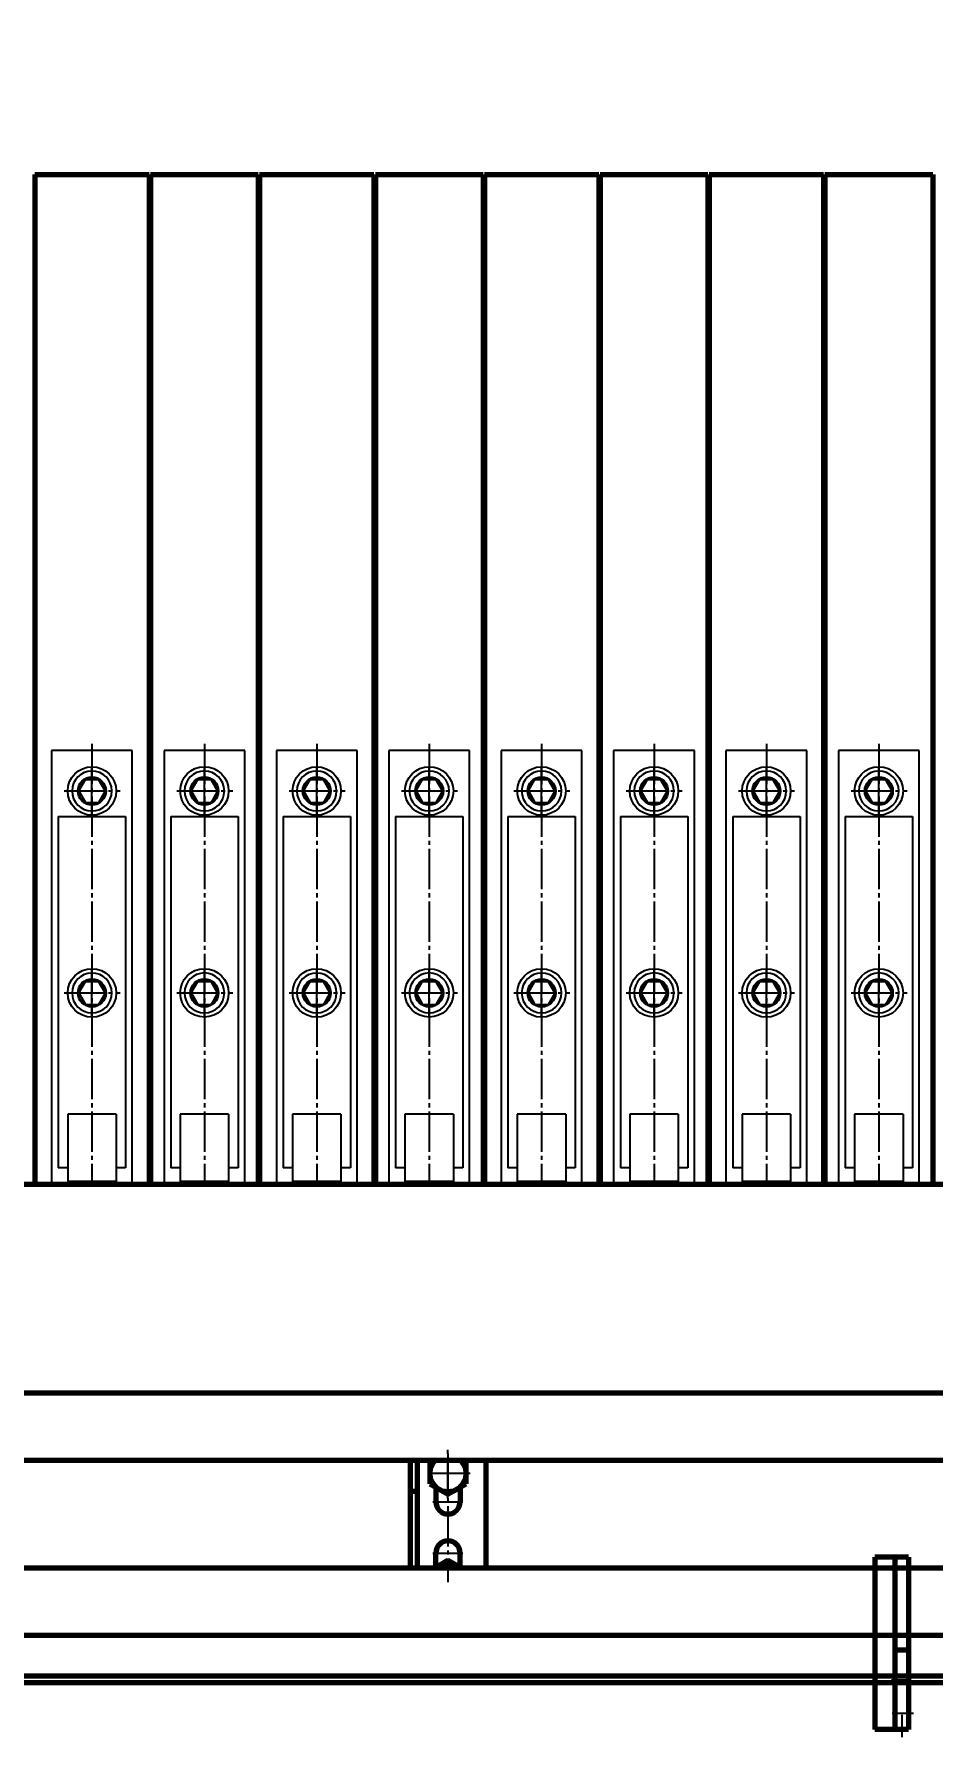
# Model space of a CAD drawing. Header units: millimetres. Extents: x -11880 to 11880, y -8400 to 8400.
# Drawn here: x -4082 to -3414, y 2566 to 3831 of the extents above; entities that cross this region are included whole.
import ezdxf

# ---------------------------------------------------------------- set-up
doc = ezdxf.new("R2010")
doc.units = ezdxf.units.MM
doc.linetypes.add('EB_DASH', pattern=[6, 3, -3])
doc.linetypes.add('EB_DASHDOT', pattern=[39, 30, -3, 3, -3])
for name, color, linetype, lineweight in [('CAXA0', 7, 'Continuous', 70), ('CAXA1', 1, 'EB_DASHDOT', 25), ('CAXA2', 6, 'EB_DASH', 25), ('CAXA4', 3, 'Continuous', 25)]:
    doc.layers.add(name, color=color, linetype=linetype, lineweight=lineweight)
doc.styles.add('标准', font='', dxfattribs={"width": 0.667})
doc.styles.get('标准').set_extended_font_data('FangSong_GB2312')
doc.dimstyles.new('标准', dxfattribs={"dimscale": 40, "dimtxt": 3.5, "dimasz": 3, "dimexe": 2, "dimexo": 0, "dimtad": 1, "dimdec": 1, "dimzin": 12, "dimdsep": 46, "dimtxsty": '标准', "dimcen": 0, "dimdle": 4, "dimaunit": 1, "dimazin": 2, "dimtfac": 1, "dimtdec": 3, "dimtmove": 0, "dimatfit": 3, "dimfxl": 1, "dimtolj": 1, "dimtzin": 0, "dimarcsym": 0})

# ---------------------------------------------------------------- blocks, each defined once
blk = doc.blocks.new('CAXBLOCK50', base_point=(-3445.3, 2639))
at = {"layer": 'CAXA0', "linetype": 'Continuous', "lineweight": 70}
for p, q in [((-3432.6, 2699.6), (-3457.6, 2699.6)), ((-3457.6, 2699.6), (-3457.6, 2571.6)), ((-3442.6, 2699.6), (-3442.6, 2571.6)), ((-3432.6, 2699.6), (-3432.6, 2571.6)), ((-3432.6, 2630.6), (-3442.6, 2630.6)), ((-3432.6, 2571.6), (-3457.6, 2571.6))]:
    blk.add_line(p, q, dxfattribs=at)
at = {"layer": 'CAXA1', "linetype": 'EB_DASHDOT', "lineweight": 25}
for p, q in [((-3445.3, 2608.6), (-3430.6, 2608.6)), ((-3444.7, 2583.6), (-3428.8, 2583.6))]:
    blk.add_line(p, q, dxfattribs=at)
at = {"layer": 'CAXA1', "color": 1, "linetype": 'EB_DASHDOT', "lineweight": 25}
blk.add_line((-3437.6, 2582.5), (-3437.6, 2566), dxfattribs=at)
blk = doc.blocks.new('CAXBLOCK177', base_point=(-4081.6, 3351.7))
at = {"layer": 'CAXA0', "linetype": 'Continuous', "lineweight": 70}
for p, q in [((-4081.6, 3726.7), (-3996.6, 3726.7)), ((-4081.6, 3726.7), (-4081.6, 2976.7)), ((-3996.6, 3726.7), (-3996.6, 2976.7)), ((-4081.6, 2976.7), (-3996.6, 2976.7))]:
    blk.add_line(p, q, dxfattribs=at)
at = {"layer": 'CAXA2', "color": 6, "linetype": 'EB_DASHDOT', "lineweight": 25}
for p, q in [((-4039.1, 3303.7), (-4039.1, 2976.7)), ((-4059.7, 3268.7), (-4018.1, 3268.7)), ((-4059.7, 3118.7), (-4018.1, 3118.7))]:
    blk.add_line(p, q, dxfattribs=at)
at = {"layer": 'CAXA2', "color": 6, "linetype": 'Continuous', "lineweight": 25}
for p, q in [((-4069.1, 3298.7), (-4069.1, 2976.7)), ((-4009.1, 3298.7), (-4069.1, 3298.7)), ((-4009.1, 2976.7), (-4009.1, 3298.7)), ((-4048.9, 3268.7), (-4044, 3277.2)), ((-4044, 3277.2), (-4034.2, 3277.2)), ((-4039.1, 3250.8), (-4039.1, 3286.5)), ((-4029.3, 3268.7), (-4034.2, 3277.2)), ((-4029.3, 3268.7), (-4034.2, 3277.2)), ((-4048.9, 3268.7), (-4044, 3260.2)), ((-4029.3, 3268.7), (-4034.2, 3260.2)), ((-4044, 3260.2), (-4034.2, 3260.2)), ((-4064.1, 3249.7), (-4064.1, 2988.7)), ((-4064.1, 3249.7), (-4014.1, 3249.7)), ((-4014.1, 3249.7), (-4014.1, 2988.7)), ((-4048.9, 3118.7), (-4044, 3127.2)), ((-4044, 3127.2), (-4034.2, 3127.2)), ((-4039.1, 3100.8), (-4039.1, 3136.5)), ((-4029.3, 3118.7), (-4034.2, 3127.2)), ((-4029.3, 3118.7), (-4034.2, 3127.2)), ((-4048.9, 3118.7), (-4044, 3110.2)), ((-4029.3, 3118.7), (-4034.2, 3110.2)), ((-4044, 3110.2), (-4034.2, 3110.2)), ((-4057.1, 3028.7), (-4057.1, 2978.7)), ((-4021.1, 3028.7), (-4057.1, 3028.7)), ((-4021.1, 3028.7), (-4021.1, 2978.7)), ((-4057.1, 2988.7), (-4064.1, 2988.7)), ((-4014.1, 2988.7), (-4021.1, 2988.7)), ((-4021.1, 2978.7), (-4057.1, 2978.7))]:
    blk.add_line(p, q, dxfattribs=at)
for centre, radius in [((-4039.1, 3268.7), 18), ((-4039.1, 3268.7), 10.5), ((-4039.1, 3268.7), 9.81), ((-4039.1, 3118.7), 18), ((-4039.1, 3118.7), 18), ((-4039.1, 3118.7), 10.5), ((-4039.1, 3118.7), 10.5), ((-4039.1, 3118.7), 9.81)]:
    blk.add_circle(centre, radius, dxfattribs=at)
for centre, start, end in [((-4039.1, 3268.7), 0, 180), ((-4039.1, 3268.7), 180, 0), ((-4039.1, 3118.7), 0, 180), ((-4039.1, 3118.7), 180, 0)]:
    blk.add_arc(centre, 14.8, start, end, dxfattribs=at)
blk = doc.blocks.new('CAXBLOCK178', base_point=(-3810.8, 3358.4))
at = {"layer": 'CAXA0', "linetype": 'Continuous', "lineweight": 70}
for p, q in [((-3995.6, 3726.7), (-3915.6, 3726.7)), ((-3995.6, 3726.7), (-3995.6, 2976.7)), ((-3915.6, 3726.7), (-3915.6, 2976.7)), ((-3995.6, 2976.7), (-3915.6, 2976.7))]:
    blk.add_line(p, q, dxfattribs=at)
at = {"layer": 'CAXA2', "color": 6, "linetype": 'EB_DASHDOT', "lineweight": 25}
for p, q in [((-3955.6, 3303.7), (-3955.6, 2976.7)), ((-3976.2, 3268.7), (-3934.6, 3268.7)), ((-3976.2, 3118.7), (-3934.6, 3118.7))]:
    blk.add_line(p, q, dxfattribs=at)
at = {"layer": 'CAXA2', "color": 6, "linetype": 'Continuous', "lineweight": 25}
for p, q in [((-3985.6, 3298.7), (-3985.6, 2976.7)), ((-3925.6, 3298.7), (-3985.6, 3298.7)), ((-3925.6, 2976.7), (-3925.6, 3298.7)), ((-3965.4, 3268.7), (-3960.5, 3277.2)), ((-3960.5, 3277.2), (-3950.7, 3277.2)), ((-3955.6, 3250.8), (-3955.6, 3286.5)), ((-3945.8, 3268.7), (-3950.7, 3277.2)), ((-3945.8, 3268.7), (-3950.7, 3277.2)), ((-3965.4, 3268.7), (-3960.5, 3260.2)), ((-3945.8, 3268.7), (-3950.7, 3260.2)), ((-3960.5, 3260.2), (-3950.7, 3260.2)), ((-3980.6, 3249.7), (-3980.6, 2988.7)), ((-3980.6, 3249.7), (-3930.6, 3249.7)), ((-3930.6, 3249.7), (-3930.6, 2988.7)), ((-3965.4, 3118.7), (-3960.5, 3127.2)), ((-3960.5, 3127.2), (-3950.7, 3127.2)), ((-3955.6, 3100.8), (-3955.6, 3136.5)), ((-3945.8, 3118.7), (-3950.7, 3127.2)), ((-3945.8, 3118.7), (-3950.7, 3127.2)), ((-3965.4, 3118.7), (-3960.5, 3110.2)), ((-3945.8, 3118.7), (-3950.7, 3110.2)), ((-3960.5, 3110.2), (-3950.7, 3110.2)), ((-3973.6, 3028.7), (-3973.6, 2978.7)), ((-3937.6, 3028.7), (-3973.6, 3028.7)), ((-3937.6, 3028.7), (-3937.6, 2978.7)), ((-3973.6, 2988.7), (-3980.6, 2988.7)), ((-3930.6, 2988.7), (-3937.6, 2988.7)), ((-3937.6, 2978.7), (-3973.6, 2978.7))]:
    blk.add_line(p, q, dxfattribs=at)
for centre, radius in [((-3955.6, 3268.7), 18), ((-3955.6, 3268.7), 10.5), ((-3955.6, 3268.7), 9.81), ((-3955.6, 3118.7), 18), ((-3955.6, 3118.7), 18), ((-3955.6, 3118.7), 10.5), ((-3955.6, 3118.7), 10.5), ((-3955.6, 3118.7), 9.81)]:
    blk.add_circle(centre, radius, dxfattribs=at)
for centre, start, end in [((-3955.6, 3268.7), 0, 180), ((-3955.6, 3268.7), 180, 0), ((-3955.6, 3118.7), 0, 180), ((-3955.6, 3118.7), 180, 0)]:
    blk.add_arc(centre, 14.8, start, end, dxfattribs=at)
blk = doc.blocks.new('CAXBLOCK179', base_point=(-3914.6, 3351.7))
at = {"layer": 'CAXA0', "linetype": 'Continuous', "lineweight": 70}
for p, q in [((-3914.6, 3726.7), (-3829.6, 3726.7)), ((-3914.6, 3726.7), (-3914.6, 2976.7)), ((-3829.6, 3726.7), (-3829.6, 2976.7)), ((-3914.6, 2976.7), (-3829.6, 2976.7))]:
    blk.add_line(p, q, dxfattribs=at)
at = {"layer": 'CAXA2', "color": 6, "linetype": 'EB_DASHDOT', "lineweight": 25}
for p, q in [((-3872.1, 3303.7), (-3872.1, 2976.7)), ((-3892.7, 3268.7), (-3851.1, 3268.7)), ((-3892.7, 3118.7), (-3851.1, 3118.7))]:
    blk.add_line(p, q, dxfattribs=at)
at = {"layer": 'CAXA2', "color": 6, "linetype": 'Continuous', "lineweight": 25}
for p, q in [((-3902.1, 3298.7), (-3902.1, 2976.7)), ((-3842.1, 3298.7), (-3902.1, 3298.7)), ((-3842.1, 2976.7), (-3842.1, 3298.7)), ((-3881.9, 3268.7), (-3877, 3277.2)), ((-3877, 3277.2), (-3867.2, 3277.2)), ((-3872.1, 3250.8), (-3872.1, 3286.5)), ((-3862.3, 3268.7), (-3867.2, 3277.2)), ((-3862.3, 3268.7), (-3867.2, 3277.2)), ((-3881.9, 3268.7), (-3877, 3260.2)), ((-3862.3, 3268.7), (-3867.2, 3260.2)), ((-3877, 3260.2), (-3867.2, 3260.2)), ((-3897.1, 3249.7), (-3897.1, 2988.7)), ((-3897.1, 3249.7), (-3847.1, 3249.7)), ((-3847.1, 3249.7), (-3847.1, 2988.7)), ((-3881.9, 3118.7), (-3877, 3127.2)), ((-3877, 3127.2), (-3867.2, 3127.2)), ((-3872.1, 3100.8), (-3872.1, 3136.5)), ((-3862.3, 3118.7), (-3867.2, 3127.2)), ((-3862.3, 3118.7), (-3867.2, 3127.2)), ((-3881.9, 3118.7), (-3877, 3110.2)), ((-3862.3, 3118.7), (-3867.2, 3110.2)), ((-3877, 3110.2), (-3867.2, 3110.2)), ((-3890.1, 3028.7), (-3890.1, 2978.7)), ((-3854.1, 3028.7), (-3890.1, 3028.7)), ((-3854.1, 3028.7), (-3854.1, 2978.7)), ((-3890.1, 2988.7), (-3897.1, 2988.7)), ((-3847.1, 2988.7), (-3854.1, 2988.7)), ((-3854.1, 2978.7), (-3890.1, 2978.7))]:
    blk.add_line(p, q, dxfattribs=at)
for centre, radius in [((-3872.1, 3268.7), 18), ((-3872.1, 3268.7), 10.5), ((-3872.1, 3268.7), 9.81), ((-3872.1, 3118.7), 18), ((-3872.1, 3118.7), 18), ((-3872.1, 3118.7), 10.5), ((-3872.1, 3118.7), 10.5), ((-3872.1, 3118.7), 9.81)]:
    blk.add_circle(centre, radius, dxfattribs=at)
for centre, start, end in [((-3872.1, 3268.7), 0, 180), ((-3872.1, 3268.7), 180, 0), ((-3872.1, 3118.7), 0, 180), ((-3872.1, 3118.7), 180, 0)]:
    blk.add_arc(centre, 14.8, start, end, dxfattribs=at)
blk = doc.blocks.new('CAXBLOCK180', base_point=(-3643.8, 3358.4))
at = {"layer": 'CAXA0', "linetype": 'Continuous', "lineweight": 70}
for p, q in [((-3828.6, 3726.7), (-3748.6, 3726.7)), ((-3828.6, 3726.7), (-3828.6, 2976.7)), ((-3748.6, 3726.7), (-3748.6, 2976.7)), ((-3828.6, 2976.7), (-3748.6, 2976.7))]:
    blk.add_line(p, q, dxfattribs=at)
at = {"layer": 'CAXA2', "color": 6, "linetype": 'EB_DASHDOT', "lineweight": 25}
for p, q in [((-3788.6, 3303.7), (-3788.6, 2976.7)), ((-3809.2, 3268.7), (-3767.6, 3268.7)), ((-3809.2, 3118.7), (-3767.6, 3118.7))]:
    blk.add_line(p, q, dxfattribs=at)
at = {"layer": 'CAXA2', "color": 6, "linetype": 'Continuous', "lineweight": 25}
for p, q in [((-3818.6, 3298.7), (-3818.6, 2976.7)), ((-3758.6, 3298.7), (-3818.6, 3298.7)), ((-3758.6, 2976.7), (-3758.6, 3298.7)), ((-3798.4, 3268.7), (-3793.5, 3277.2)), ((-3793.5, 3277.2), (-3783.7, 3277.2)), ((-3788.6, 3250.8), (-3788.6, 3286.5)), ((-3778.8, 3268.7), (-3783.7, 3277.2)), ((-3778.8, 3268.7), (-3783.7, 3277.2)), ((-3798.4, 3268.7), (-3793.5, 3260.2)), ((-3778.8, 3268.7), (-3783.7, 3260.2)), ((-3793.5, 3260.2), (-3783.7, 3260.2)), ((-3813.6, 3249.7), (-3813.6, 2988.7)), ((-3813.6, 3249.7), (-3763.6, 3249.7)), ((-3763.6, 3249.7), (-3763.6, 2988.7)), ((-3798.4, 3118.7), (-3793.5, 3127.2)), ((-3793.5, 3127.2), (-3783.7, 3127.2)), ((-3788.6, 3100.8), (-3788.6, 3136.5)), ((-3778.8, 3118.7), (-3783.7, 3127.2)), ((-3778.8, 3118.7), (-3783.7, 3127.2)), ((-3798.4, 3118.7), (-3793.5, 3110.2)), ((-3778.8, 3118.7), (-3783.7, 3110.2)), ((-3793.5, 3110.2), (-3783.7, 3110.2)), ((-3806.6, 3028.7), (-3806.6, 2978.7)), ((-3770.6, 3028.7), (-3806.6, 3028.7)), ((-3770.6, 3028.7), (-3770.6, 2978.7)), ((-3806.6, 2988.7), (-3813.6, 2988.7)), ((-3763.6, 2988.7), (-3770.6, 2988.7)), ((-3770.6, 2978.7), (-3806.6, 2978.7))]:
    blk.add_line(p, q, dxfattribs=at)
for centre, radius in [((-3788.6, 3268.7), 18), ((-3788.6, 3268.7), 10.5), ((-3788.6, 3268.7), 9.81), ((-3788.6, 3118.7), 18), ((-3788.6, 3118.7), 18), ((-3788.6, 3118.7), 10.5), ((-3788.6, 3118.7), 10.5), ((-3788.6, 3118.7), 9.81)]:
    blk.add_circle(centre, radius, dxfattribs=at)
for centre, start, end in [((-3788.6, 3268.7), 0, 180), ((-3788.6, 3268.7), 180, 0), ((-3788.6, 3118.7), 0, 180), ((-3788.6, 3118.7), 180, 0)]:
    blk.add_arc(centre, 14.8, start, end, dxfattribs=at)
blk = doc.blocks.new('CAXBLOCK181', base_point=(-3747.6, 3351.7))
at = {"layer": 'CAXA0', "linetype": 'Continuous', "lineweight": 70}
for p, q in [((-3747.6, 3726.7), (-3662.6, 3726.7)), ((-3747.6, 3726.7), (-3747.6, 2976.7)), ((-3662.6, 3726.7), (-3662.6, 2976.7)), ((-3747.6, 2976.7), (-3662.6, 2976.7))]:
    blk.add_line(p, q, dxfattribs=at)
at = {"layer": 'CAXA2', "color": 6, "linetype": 'EB_DASHDOT', "lineweight": 25}
for p, q in [((-3705.1, 3303.7), (-3705.1, 2976.7)), ((-3725.7, 3268.7), (-3684.1, 3268.7)), ((-3725.7, 3118.7), (-3684.1, 3118.7))]:
    blk.add_line(p, q, dxfattribs=at)
at = {"layer": 'CAXA2', "color": 6, "linetype": 'Continuous', "lineweight": 25}
for p, q in [((-3735.1, 3298.7), (-3735.1, 2976.7)), ((-3675.1, 3298.7), (-3735.1, 3298.7)), ((-3675.1, 2976.7), (-3675.1, 3298.7)), ((-3714.9, 3268.7), (-3710, 3277.2)), ((-3710, 3277.2), (-3700.2, 3277.2)), ((-3705.1, 3250.8), (-3705.1, 3286.5)), ((-3695.3, 3268.7), (-3700.2, 3277.2)), ((-3695.3, 3268.7), (-3700.2, 3277.2)), ((-3714.9, 3268.7), (-3710, 3260.2)), ((-3695.3, 3268.7), (-3700.2, 3260.2)), ((-3710, 3260.2), (-3700.2, 3260.2)), ((-3730.1, 3249.7), (-3730.1, 2988.7)), ((-3730.1, 3249.7), (-3680.1, 3249.7)), ((-3680.1, 3249.7), (-3680.1, 2988.7)), ((-3714.9, 3118.7), (-3710, 3127.2)), ((-3710, 3127.2), (-3700.2, 3127.2)), ((-3705.1, 3100.8), (-3705.1, 3136.5)), ((-3695.3, 3118.7), (-3700.2, 3127.2)), ((-3695.3, 3118.7), (-3700.2, 3127.2)), ((-3714.9, 3118.7), (-3710, 3110.2)), ((-3695.3, 3118.7), (-3700.2, 3110.2)), ((-3710, 3110.2), (-3700.2, 3110.2)), ((-3723.1, 3028.7), (-3723.1, 2978.7)), ((-3687.1, 3028.7), (-3723.1, 3028.7)), ((-3687.1, 3028.7), (-3687.1, 2978.7)), ((-3723.1, 2988.7), (-3730.1, 2988.7)), ((-3680.1, 2988.7), (-3687.1, 2988.7)), ((-3687.1, 2978.7), (-3723.1, 2978.7))]:
    blk.add_line(p, q, dxfattribs=at)
for centre, radius in [((-3705.1, 3268.7), 18), ((-3705.1, 3268.7), 10.5), ((-3705.1, 3268.7), 9.81), ((-3705.1, 3118.7), 18), ((-3705.1, 3118.7), 18), ((-3705.1, 3118.7), 10.5), ((-3705.1, 3118.7), 10.5), ((-3705.1, 3118.7), 9.81)]:
    blk.add_circle(centre, radius, dxfattribs=at)
for centre, start, end in [((-3705.1, 3268.7), 0, 180), ((-3705.1, 3268.7), 180, 0), ((-3705.1, 3118.7), 0, 180), ((-3705.1, 3118.7), 180, 0)]:
    blk.add_arc(centre, 14.8, start, end, dxfattribs=at)
blk = doc.blocks.new('CAXBLOCK182', base_point=(-3476.8, 3358.4))
at = {"layer": 'CAXA0', "linetype": 'Continuous', "lineweight": 70}
for p, q in [((-3661.6, 3726.7), (-3581.6, 3726.7)), ((-3661.6, 3726.7), (-3661.6, 2976.7)), ((-3581.6, 3726.7), (-3581.6, 2976.7)), ((-3661.6, 2976.7), (-3581.6, 2976.7))]:
    blk.add_line(p, q, dxfattribs=at)
at = {"layer": 'CAXA2', "color": 6, "linetype": 'EB_DASHDOT', "lineweight": 25}
for p, q in [((-3621.6, 3303.7), (-3621.6, 2976.7)), ((-3642.2, 3268.7), (-3600.6, 3268.7)), ((-3642.2, 3118.7), (-3600.6, 3118.7))]:
    blk.add_line(p, q, dxfattribs=at)
at = {"layer": 'CAXA2', "color": 6, "linetype": 'Continuous', "lineweight": 25}
for p, q in [((-3651.6, 3298.7), (-3651.6, 2976.7)), ((-3591.6, 3298.7), (-3651.6, 3298.7)), ((-3591.6, 2976.7), (-3591.6, 3298.7)), ((-3631.4, 3268.7), (-3626.5, 3277.2)), ((-3626.5, 3277.2), (-3616.7, 3277.2)), ((-3621.6, 3250.8), (-3621.6, 3286.5)), ((-3611.8, 3268.7), (-3616.7, 3277.2)), ((-3611.8, 3268.7), (-3616.7, 3277.2)), ((-3631.4, 3268.7), (-3626.5, 3260.2)), ((-3611.8, 3268.7), (-3616.7, 3260.2)), ((-3626.5, 3260.2), (-3616.7, 3260.2)), ((-3646.6, 3249.7), (-3646.6, 2988.7)), ((-3646.6, 3249.7), (-3596.6, 3249.7)), ((-3596.6, 3249.7), (-3596.6, 2988.7)), ((-3631.4, 3118.7), (-3626.5, 3127.2)), ((-3626.5, 3127.2), (-3616.7, 3127.2)), ((-3621.6, 3100.8), (-3621.6, 3136.5)), ((-3611.8, 3118.7), (-3616.7, 3127.2)), ((-3611.8, 3118.7), (-3616.7, 3127.2)), ((-3631.4, 3118.7), (-3626.5, 3110.2)), ((-3611.8, 3118.7), (-3616.7, 3110.2)), ((-3626.5, 3110.2), (-3616.7, 3110.2)), ((-3639.6, 3028.7), (-3639.6, 2978.7)), ((-3603.6, 3028.7), (-3639.6, 3028.7)), ((-3603.6, 3028.7), (-3603.6, 2978.7)), ((-3639.6, 2988.7), (-3646.6, 2988.7)), ((-3596.6, 2988.7), (-3603.6, 2988.7)), ((-3603.6, 2978.7), (-3639.6, 2978.7))]:
    blk.add_line(p, q, dxfattribs=at)
for centre, radius in [((-3621.6, 3268.7), 18), ((-3621.6, 3268.7), 10.5), ((-3621.6, 3268.7), 9.81), ((-3621.6, 3118.7), 18), ((-3621.6, 3118.7), 18), ((-3621.6, 3118.7), 10.5), ((-3621.6, 3118.7), 10.5), ((-3621.6, 3118.7), 9.81)]:
    blk.add_circle(centre, radius, dxfattribs=at)
for centre, start, end in [((-3621.6, 3268.7), 0, 180), ((-3621.6, 3268.7), 180, 0), ((-3621.6, 3118.7), 0, 180), ((-3621.6, 3118.7), 180, 0)]:
    blk.add_arc(centre, 14.8, start, end, dxfattribs=at)
blk = doc.blocks.new('CAXBLOCK183', base_point=(-3580.6, 3351.7))
at = {"layer": 'CAXA0', "linetype": 'Continuous', "lineweight": 70}
for p, q in [((-3580.6, 3726.7), (-3495.6, 3726.7)), ((-3580.6, 3726.7), (-3580.6, 2976.7)), ((-3495.6, 3726.7), (-3495.6, 2976.7)), ((-3580.6, 2976.7), (-3495.6, 2976.7))]:
    blk.add_line(p, q, dxfattribs=at)
at = {"layer": 'CAXA2', "color": 6, "linetype": 'EB_DASHDOT', "lineweight": 25}
for p, q in [((-3538.1, 3303.7), (-3538.1, 2976.7)), ((-3558.7, 3268.7), (-3517.1, 3268.7)), ((-3558.7, 3118.7), (-3517.1, 3118.7))]:
    blk.add_line(p, q, dxfattribs=at)
at = {"layer": 'CAXA2', "color": 6, "linetype": 'Continuous', "lineweight": 25}
for p, q in [((-3568.1, 3298.7), (-3568.1, 2976.7)), ((-3508.1, 3298.7), (-3568.1, 3298.7)), ((-3508.1, 2976.7), (-3508.1, 3298.7)), ((-3547.9, 3268.7), (-3543, 3277.2)), ((-3543, 3277.2), (-3533.2, 3277.2)), ((-3538.1, 3250.8), (-3538.1, 3286.5)), ((-3528.3, 3268.7), (-3533.2, 3277.2)), ((-3528.3, 3268.7), (-3533.2, 3277.2)), ((-3547.9, 3268.7), (-3543, 3260.2)), ((-3528.3, 3268.7), (-3533.2, 3260.2)), ((-3543, 3260.2), (-3533.2, 3260.2)), ((-3563.1, 3249.7), (-3563.1, 2988.7)), ((-3563.1, 3249.7), (-3513.1, 3249.7)), ((-3513.1, 3249.7), (-3513.1, 2988.7)), ((-3547.9, 3118.7), (-3543, 3127.2)), ((-3543, 3127.2), (-3533.2, 3127.2)), ((-3538.1, 3100.8), (-3538.1, 3136.5)), ((-3528.3, 3118.7), (-3533.2, 3127.2)), ((-3528.3, 3118.7), (-3533.2, 3127.2)), ((-3547.9, 3118.7), (-3543, 3110.2)), ((-3528.3, 3118.7), (-3533.2, 3110.2)), ((-3543, 3110.2), (-3533.2, 3110.2)), ((-3556.1, 3028.7), (-3556.1, 2978.7)), ((-3520.1, 3028.7), (-3556.1, 3028.7)), ((-3520.1, 3028.7), (-3520.1, 2978.7)), ((-3556.1, 2988.7), (-3563.1, 2988.7)), ((-3513.1, 2988.7), (-3520.1, 2988.7)), ((-3520.1, 2978.7), (-3556.1, 2978.7))]:
    blk.add_line(p, q, dxfattribs=at)
for centre, radius in [((-3538.1, 3268.7), 18), ((-3538.1, 3268.7), 10.5), ((-3538.1, 3268.7), 9.81), ((-3538.1, 3118.7), 18), ((-3538.1, 3118.7), 18), ((-3538.1, 3118.7), 10.5), ((-3538.1, 3118.7), 10.5), ((-3538.1, 3118.7), 9.81)]:
    blk.add_circle(centre, radius, dxfattribs=at)
for centre, start, end in [((-3538.1, 3268.7), 0, 180), ((-3538.1, 3268.7), 180, 0), ((-3538.1, 3118.7), 0, 180), ((-3538.1, 3118.7), 180, 0)]:
    blk.add_arc(centre, 14.8, start, end, dxfattribs=at)
blk = doc.blocks.new('CAXBLOCK184', base_point=(-3309.8, 3358.4))
at = {"layer": 'CAXA0', "linetype": 'Continuous', "lineweight": 70}
for p, q in [((-3494.6, 3726.7), (-3414.6, 3726.7)), ((-3494.6, 3726.7), (-3494.6, 2976.7)), ((-3414.6, 3726.7), (-3414.6, 2976.7)), ((-3494.6, 2976.7), (-3414.6, 2976.7))]:
    blk.add_line(p, q, dxfattribs=at)
at = {"layer": 'CAXA2', "color": 6, "linetype": 'EB_DASHDOT', "lineweight": 25}
for p, q in [((-3454.6, 3303.7), (-3454.6, 2976.7)), ((-3475.2, 3268.7), (-3433.6, 3268.7)), ((-3475.2, 3118.7), (-3433.6, 3118.7))]:
    blk.add_line(p, q, dxfattribs=at)
at = {"layer": 'CAXA2', "color": 6, "linetype": 'Continuous', "lineweight": 25}
for p, q in [((-3484.6, 3298.7), (-3484.6, 2976.7)), ((-3424.6, 3298.7), (-3484.6, 3298.7)), ((-3424.6, 2976.7), (-3424.6, 3298.7)), ((-3464.4, 3268.7), (-3459.5, 3277.2)), ((-3459.5, 3277.2), (-3449.7, 3277.2)), ((-3454.6, 3250.8), (-3454.6, 3286.5)), ((-3444.8, 3268.7), (-3449.7, 3277.2)), ((-3444.8, 3268.7), (-3449.7, 3277.2)), ((-3464.4, 3268.7), (-3459.5, 3260.2)), ((-3444.8, 3268.7), (-3449.7, 3260.2)), ((-3459.5, 3260.2), (-3449.7, 3260.2)), ((-3479.6, 3249.7), (-3479.6, 2988.7)), ((-3479.6, 3249.7), (-3429.6, 3249.7)), ((-3429.6, 3249.7), (-3429.6, 2988.7)), ((-3464.4, 3118.7), (-3459.5, 3127.2)), ((-3459.5, 3127.2), (-3449.7, 3127.2)), ((-3454.6, 3100.8), (-3454.6, 3136.5)), ((-3444.8, 3118.7), (-3449.7, 3127.2)), ((-3444.8, 3118.7), (-3449.7, 3127.2)), ((-3464.4, 3118.7), (-3459.5, 3110.2)), ((-3444.8, 3118.7), (-3449.7, 3110.2)), ((-3459.5, 3110.2), (-3449.7, 3110.2)), ((-3472.6, 3028.7), (-3472.6, 2978.7)), ((-3436.6, 3028.7), (-3472.6, 3028.7)), ((-3436.6, 3028.7), (-3436.6, 2978.7)), ((-3472.6, 2988.7), (-3479.6, 2988.7)), ((-3429.6, 2988.7), (-3436.6, 2988.7)), ((-3436.6, 2978.7), (-3472.6, 2978.7))]:
    blk.add_line(p, q, dxfattribs=at)
for centre, radius in [((-3454.6, 3268.7), 18), ((-3454.6, 3268.7), 10.5), ((-3454.6, 3268.7), 9.81), ((-3454.6, 3118.7), 18), ((-3454.6, 3118.7), 18), ((-3454.6, 3118.7), 10.5), ((-3454.6, 3118.7), 10.5), ((-3454.6, 3118.7), 9.81)]:
    blk.add_circle(centre, radius, dxfattribs=at)
for centre, start, end in [((-3454.6, 3268.7), 0, 180), ((-3454.6, 3268.7), 180, 0), ((-3454.6, 3118.7), 0, 180), ((-3454.6, 3118.7), 180, 0)]:
    blk.add_arc(centre, 14.8, start, end, dxfattribs=at)
blk = doc.blocks.new('*D446')
at = {"layer": 'CAXA4', "linetype": 'Continuous', "lineweight": 25}
for points in [[(-9267.6, 4804.4), (-9147.6, 4819.4), (-9147.6, 4789.4)], [(2772.4, 4804.4), (2652.4, 4819.4), (2652.4, 4789.4)]]:
    blk.add_hatch(color=0, dxfattribs=at).paths.add_polyline_path(points, flags=0)
at = {"layer": 'CAXA4', "color": 0, "linetype": 'Continuous', "lineweight": 25}
for p, q in [((-9267.6, 3016.7), (-9267.6, 4884.4)), ((2772.4, 3286.7), (2772.4, 4884.4)), ((2772.4, 4804.4), (-9267.6, 4804.4))]:
    blk.add_line(p, q, dxfattribs=at)
at = {"layer": 'CAXA4', "color": 0, "linetype": 'Continuous', "lineweight": 25, "insert": (-3435.5, 5021.2), "char_height": 140, "attachment_point": 1, "style": '标准'}
blk.add_mtext('\\fFangSong_GB2312|b0|i0|p34;12040', dxfattribs=at)

msp = doc.modelspace()

# ---------------------------------------------------------------- linework, layer by layer
at = {"layer": 'CAXA0', "linetype": 'Continuous', "lineweight": 70}
for p, q in [((-3996.62, 3726.67), (-3996.62, 2976.67)), ((-3995.62, 3726.67), (-3995.62, 2976.67)), ((-3829.62, 3726.67), (-3829.62, 2976.67)), ((-3828.62, 3726.67), (-3828.62, 2976.67)), ((-3662.62, 3726.67), (-3662.62, 2976.67)), ((-3661.62, 3726.67), (-3661.62, 2976.67)), ((-3495.62, 3726.67), (-3495.62, 2976.67)), ((-3494.62, 3726.67), (-3494.62, 2976.67)), ((-6100.72, 2821.63), (666.24, 2821.63)), ((-6100.72, 2771.63), (675.44, 2771.63)), ((-6100.72, 2691.63), (701.3, 2691.63)), ((-6100.72, 2641.63), (718.14, 2641.63))]:
    msp.add_line(p, q, dxfattribs=at)
at = {"layer": 'CAXA0'}
for p, q in [((-6075.72, 2976.67), (730.16, 2976.67)), ((-3784.63, 2771.63), (-3788.12, 2769.62)), ((-3761.12, 2769.62), (-3764.6, 2771.63)), ((-3788.12, 2769.62), (-3788.12, 2754.03)), ((-3761.12, 2754.03), (-3761.12, 2769.62)), ((-3788.12, 2754.03), (-3774.62, 2746.24)), ((-3774.62, 2746.24), (-3761.12, 2754.03)), ((-3774.62, 2697.03), (-3783.96, 2691.63)), ((-3765.27, 2691.63), (-3774.62, 2697.03))]:
    msp.add_line(p, q, dxfattribs=at)
at = {"layer": 'CAXA0', "color": 7, "linetype": 'Continuous', "lineweight": 70}
for p, q in [((-3802.62, 2771.63), (-3802.62, 2691.63)), ((-3797.62, 2771.63), (-3797.62, 2691.63)), ((-3746.62, 2771.63), (-3746.62, 2691.63)), ((-3802.62, 2748.63), (-3797.62, 2748.63)), ((-3783.62, 2751.76), (-3783.62, 2740.63)), ((-3765.62, 2751.76), (-3765.62, 2740.63)), ((-3783.62, 2691.63), (-3783.62, 2702.63)), ((-3765.62, 2691.63), (-3765.62, 2702.63))]:
    msp.add_line(p, q, dxfattribs=at)
at = {"layer": 'CAXA0', "color": 3, "linetype": 'Continuous', "lineweight": 70}
for p, q in [((517.38, 2611.12), (-8561.61, 2611.12)), ((517.38, 2606.12), (-8561.61, 2606.12))]:
    msp.add_line(p, q, dxfattribs=at)
at = {"layer": 'CAXA0'}
for centre, start, end in [((-3774.62, 2761.82), 133.40265, 46.59735), ((-3774.62, 2681.44), 49.02, 130.98)]:
    msp.add_arc(centre, 13.5, start, end, dxfattribs=at)
at = {"layer": 'CAXA0', "color": 7, "linetype": 'Continuous', "lineweight": 70}
for centre, start, end in [((-3774.62, 2740.63), 180, 0), ((-3774.62, 2702.63), 0, 180)]:
    msp.add_arc(centre, 9, start, end, dxfattribs=at)
at = {"layer": 'CAXA1', "linetype": 'EB_DASHDOT', "lineweight": 25}
for p, q in [((-3774.62, 2743.24), (-3774.62, 2780.41)), ((-3758.12, 2761.82), (-3791.12, 2761.82))]:
    msp.add_line(p, q, dxfattribs=at)
at = {"layer": 'CAXA1', "color": 1, "linetype": 'EB_DASHDOT', "lineweight": 25}
for p, q in [((-3774.62, 2776.5), (-3774.62, 2681.05)), ((-3785.8, 2740.63), (-3763.65, 2740.63)), ((-3785.8, 2702.63), (-3763.65, 2702.63))]:
    msp.add_line(p, q, dxfattribs=at)

# ---------------------------------------------------------------- block references
at = {"layer": 'CAXA0', "linetype": 'Continuous', "lineweight": 70}
for name, p in [('CAXBLOCK177', (-4081.62, 3351.67)), ('CAXBLOCK178', (-3810.76, 3358.38)), ('CAXBLOCK179', (-3914.62, 3351.67)), ('CAXBLOCK180', (-3643.76, 3358.38)), ('CAXBLOCK181', (-3747.62, 3351.67)), ('CAXBLOCK182', (-3476.76, 3358.38)), ('CAXBLOCK183', (-3580.62, 3351.67)), ('CAXBLOCK184', (-3309.76, 3358.38)), ('CAXBLOCK50', (-3445.26, 2638.97))]:
    msp.add_blockref(name, p, dxfattribs=at)

# ---------------------------------------------------------------- dimensions: what is measured, and where the dimension line sits
at = {"layer": 'CAXA4', "linetype": 'Continuous', "lineweight": 70}
dim = msp.add_linear_dim(base=(-3247.62, 4804.42), p1=(2772.38, 3286.67), p2=(-9267.62, 3016.67), text='\\fFangSong_GB2312;12040', dimstyle='标准', dxfattribs=at)
dim.commit()
dim.dimension.update_dxf_attribs({"geometry": '*D446', "text_midpoint": (-3247.62, 4925.32)})

doc.saveas('drawing.dxf')
